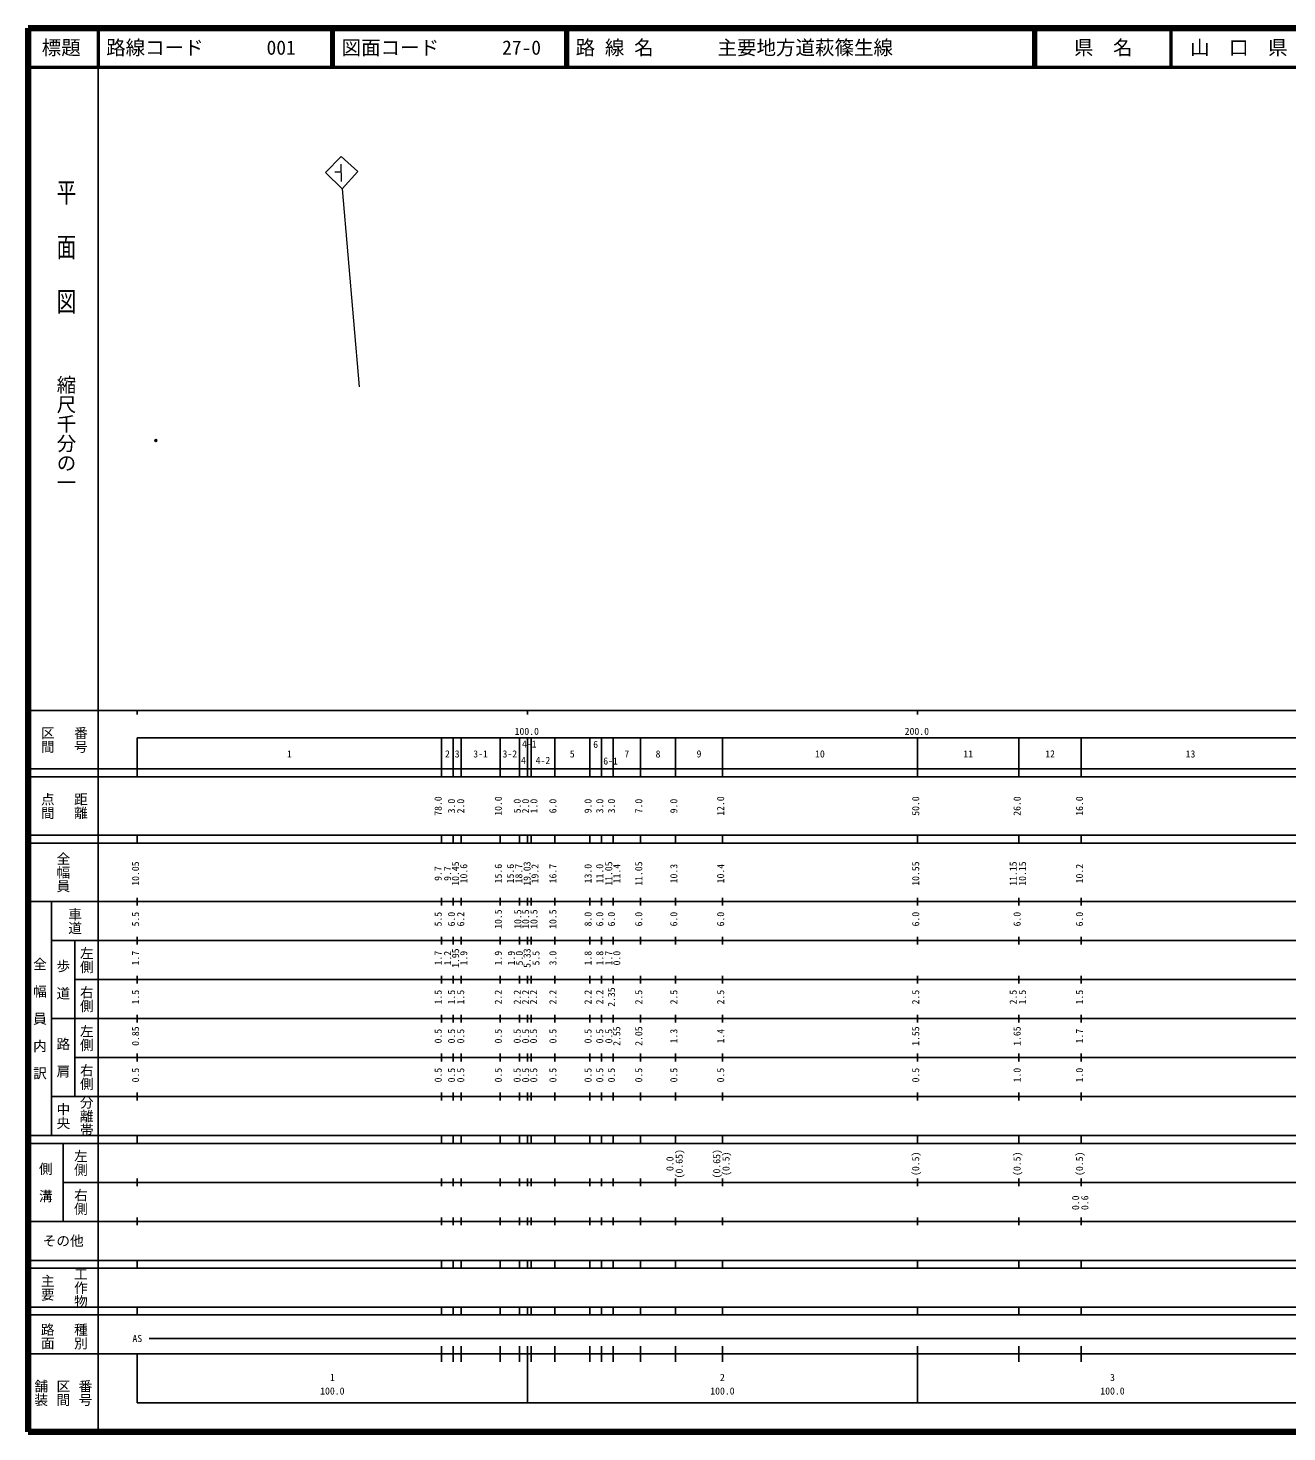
# Model space of a CAD drawing. Units: millimetres on the paper. Extents: x 40 to 680, y 20 to 380.
# Drawn here: x 40 to 362.7, y 20 to 380 of the extents above; entities that cross this region are included whole.
import ezdxf
from ezdxf.enums import TextEntityAlignment as Align

# ---------------------------------------------------------------- set-up
doc = ezdxf.new("R2010")
doc.units = ezdxf.units.MM
doc.header["$PDMODE"] = 32
doc.header["$PDSIZE"] = 0.5
doc.layers.add('M-OTRS', color=6, linetype='Continuous')
doc.layers.add('M-TTL-TXT', color=7, linetype='Continuous')
for name, color, linetype, lineweight in [('M-STR-STRC', 7, 'Continuous', 13), ('M-TTL', 2, 'Continuous', 140), ('M-TTL-BAND', 7, 'Continuous', 25), ('M-TTL-LINE', 7, 'Continuous', 50)]:
    doc.layers.add(name, color=color, linetype=linetype, lineweight=lineweight)
doc.styles.add('@ＭＳ ゴシック', font='')
doc.styles.add('ＭＳ ゴシック', font='')
doc.styles.get('@ＭＳ ゴシック').set_extended_font_data('@MS Gothic')
doc.styles.get('ＭＳ ゴシック').set_extended_font_data('MS Gothic')

msp = doc.modelspace()

# ---------------------------------------------------------------- linework, layer by layer
at = {"layer": 'M-OTRS'}
msp.add_point((72.772, 274.221), dxfattribs=at)
at = {"layer": 'M-STR-STRC'}
for p, q in [((116.272, 342.951), (120.27, 347.091)), ((120.27, 347.091), (124.505, 343.235)), ((120.554, 338.739), (116.272, 342.951)), ((120.235, 343.039), (118.626, 343.039)), ((120.211, 345.121), (120.258, 340.673)), ((124.505, 343.235), (120.554, 338.739)), ((120.554, 338.739), (124.866, 288.016))]:
    msp.add_line(p, q, dxfattribs=at)
at = {"layer": 'M-TTL'}
for p, q in [((40, 380), (40, 20)), ((680, 380), (40, 380)), ((40, 20), (680, 20))]:
    msp.add_line(p, q, dxfattribs=at)
at = {"layer": 'M-TTL-BAND'}
for p, q in [((58, 370), (58, 20)), ((40, 205), (579, 205)), ((68, 205), (68, 204)), ((168, 205), (168, 204)), ((268, 205), (268, 204)), ((68, 198), (579, 198)), ((68, 198), (68, 188)), ((146, 188), (146, 198)), ((149, 188), (149, 198)), ((151, 188), (151, 198)), ((161, 188), (161, 198)), ((166, 188), (166, 198)), ((168, 188), (168, 198)), ((169, 188), (169, 198)), ((175, 188), (175, 198)), ((184, 188), (184, 198)), ((187, 188), (187, 198)), ((190, 188), (190, 198)), ((197, 188), (197, 198)), ((206, 188), (206, 198)), ((218, 188), (218, 198)), ((268, 188), (268, 198)), ((294, 188), (294, 198)), ((310, 188), (310, 198)), ((40, 190), (579, 190)), ((40, 188), (579, 188)), ((40, 173), (579, 173)), ((68, 171), (68, 173)), ((146, 171), (146, 173)), ((149, 171), (149, 173)), ((151, 171), (151, 173)), ((161, 171), (161, 173)), ((166, 171), (166, 173)), ((168, 171), (168, 173)), ((169, 171), (169, 173)), ((175, 171), (175, 173)), ((184, 171), (184, 173)), ((187, 171), (187, 173)), ((190, 171), (190, 173)), ((197, 171), (197, 173)), ((206, 171), (206, 173)), ((218, 171), (218, 173)), ((268, 171), (268, 173)), ((294, 171), (294, 173)), ((310, 171), (310, 173)), ((40, 171), (579, 171)), ((40, 156), (579, 156)), ((46, 96), (46, 156)), ((68, 155), (68, 157)), ((146, 155), (146, 157)), ((149, 155), (149, 157)), ((151, 155), (151, 157)), ((161, 155), (161, 157)), ((166, 155), (166, 157)), ((168, 155), (168, 157)), ((169, 155), (169, 157)), ((175, 155), (175, 157)), ((184, 155), (184, 157)), ((187, 155), (187, 157)), ((190, 155), (190, 157)), ((197, 155), (197, 157)), ((206, 155), (206, 157)), ((218, 155), (218, 157)), ((268, 155), (268, 157)), ((294, 155), (294, 157)), ((310, 155), (310, 157)), ((46, 146), (579, 146)), ((52, 146), (52, 106)), ((68, 145), (68, 147)), ((146, 145), (146, 147)), ((149, 145), (149, 147)), ((151, 145), (151, 147)), ((161, 145), (161, 147)), ((166, 145), (166, 147)), ((168, 145), (168, 147)), ((169, 145), (169, 147)), ((175, 145), (175, 147)), ((184, 145), (184, 147)), ((187, 145), (187, 147)), ((190, 145), (190, 147)), ((197, 145), (197, 147)), ((206, 145), (206, 147)), ((218, 145), (218, 147)), ((268, 145), (268, 147)), ((294, 145), (294, 147)), ((310, 145), (310, 147)), ((68, 135), (68, 137)), ((146, 135), (146, 137)), ((149, 135), (149, 137)), ((151, 135), (151, 137)), ((161, 135), (161, 137)), ((166, 135), (166, 137)), ((168, 135), (168, 137)), ((169, 135), (169, 137)), ((175, 135), (175, 137)), ((184, 135), (184, 137)), ((187, 135), (187, 137)), ((190, 135), (190, 137)), ((197, 135), (197, 137)), ((206, 135), (206, 137)), ((218, 135), (218, 137)), ((268, 135), (268, 137)), ((294, 135), (294, 137)), ((310, 135), (310, 137)), ((52, 136), (579, 136)), ((46, 126), (579, 126)), ((68, 125), (68, 127)), ((146, 125), (146, 127)), ((149, 125), (149, 127)), ((151, 125), (151, 127)), ((161, 125), (161, 127)), ((166, 125), (166, 127)), ((168, 125), (168, 127)), ((169, 125), (169, 127)), ((175, 125), (175, 127)), ((184, 125), (184, 127)), ((187, 125), (187, 127)), ((190, 125), (190, 127)), ((197, 125), (197, 127)), ((206, 125), (206, 127)), ((218, 125), (218, 127)), ((268, 125), (268, 127)), ((294, 125), (294, 127)), ((310, 125), (310, 127)), ((52, 116), (579, 116)), ((68, 115), (68, 117)), ((146, 115), (146, 117)), ((149, 115), (149, 117)), ((151, 115), (151, 117)), ((161, 115), (161, 117)), ((166, 115), (166, 117)), ((168, 115), (168, 117)), ((169, 115), (169, 117)), ((175, 115), (175, 117)), ((184, 115), (184, 117)), ((187, 115), (187, 117)), ((190, 115), (190, 117)), ((197, 115), (197, 117)), ((206, 115), (206, 117)), ((218, 115), (218, 117)), ((268, 115), (268, 117)), ((294, 115), (294, 117)), ((310, 115), (310, 117)), ((46, 106), (579, 106)), ((68, 105), (68, 107)), ((146, 105), (146, 107)), ((149, 105), (149, 107)), ((151, 105), (151, 107)), ((161, 105), (161, 107)), ((166, 105), (166, 107)), ((168, 105), (168, 107)), ((169, 105), (169, 107)), ((175, 105), (175, 107)), ((184, 105), (184, 107)), ((187, 105), (187, 107)), ((190, 105), (190, 107)), ((197, 105), (197, 107)), ((206, 105), (206, 107)), ((218, 105), (218, 107)), ((268, 105), (268, 107)), ((294, 105), (294, 107)), ((310, 105), (310, 107)), ((40, 96), (579, 96)), ((40, 94), (579, 94)), ((49, 94), (49, 74)), ((68, 94), (68, 96)), ((146, 94), (146, 96)), ((149, 94), (149, 96)), ((151, 94), (151, 96)), ((161, 94), (161, 96)), ((166, 94), (166, 96)), ((168, 94), (168, 96)), ((169, 94), (169, 96)), ((175, 94), (175, 96)), ((184, 94), (184, 96)), ((187, 94), (187, 96)), ((190, 94), (190, 96)), ((197, 94), (197, 96)), ((206, 94), (206, 96)), ((218, 94), (218, 96)), ((268, 94), (268, 96)), ((294, 94), (294, 96)), ((310, 94), (310, 96)), ((49, 84), (579, 84)), ((68, 83), (68, 85)), ((146, 83), (146, 85)), ((149, 83), (149, 85)), ((151, 83), (151, 85)), ((161, 83), (161, 85)), ((166, 83), (166, 85)), ((168, 83), (168, 85)), ((169, 83), (169, 85)), ((175, 83), (175, 85)), ((184, 83), (184, 85)), ((187, 83), (187, 85)), ((190, 83), (190, 85)), ((197, 83), (197, 85)), ((206, 83), (206, 85)), ((218, 83), (218, 85)), ((268, 83), (268, 85)), ((294, 83), (294, 85)), ((310, 83), (310, 85)), ((40, 74), (579, 74)), ((68, 73), (68, 75)), ((146, 73), (146, 75)), ((149, 73), (149, 75)), ((151, 73), (151, 75)), ((161, 73), (161, 75)), ((166, 73), (166, 75)), ((168, 73), (168, 75)), ((169, 73), (169, 75)), ((175, 73), (175, 75)), ((184, 73), (184, 75)), ((187, 73), (187, 75)), ((190, 73), (190, 75)), ((197, 73), (197, 75)), ((206, 73), (206, 75)), ((218, 73), (218, 75)), ((268, 73), (268, 75)), ((294, 73), (294, 75)), ((310, 73), (310, 75)), ((40, 64), (579, 64)), ((40, 62), (579, 62)), ((68, 62), (68, 64)), ((146, 62), (146, 64)), ((149, 62), (149, 64)), ((151, 62), (151, 64)), ((161, 62), (161, 64)), ((166, 62), (166, 64)), ((168, 62), (168, 64)), ((169, 62), (169, 64)), ((175, 62), (175, 64)), ((184, 62), (184, 64)), ((187, 62), (187, 64)), ((190, 62), (190, 64)), ((197, 62), (197, 64)), ((206, 62), (206, 64)), ((218, 62), (218, 64)), ((268, 62), (268, 64)), ((294, 62), (294, 64)), ((310, 62), (310, 64)), ((40, 52), (579, 52)), ((68, 50), (68, 52)), ((146, 50), (146, 52)), ((149, 50), (149, 52)), ((151, 50), (151, 52)), ((161, 50), (161, 52)), ((166, 50), (166, 52)), ((168, 50), (168, 52)), ((169, 50), (169, 52)), ((175, 50), (175, 52)), ((184, 50), (184, 52)), ((187, 50), (187, 52)), ((190, 50), (190, 52)), ((197, 50), (197, 52)), ((206, 50), (206, 52)), ((218, 50), (218, 52)), ((268, 50), (268, 52)), ((294, 50), (294, 52)), ((310, 50), (310, 52)), ((40, 50), (579, 50)), ((71, 44), (565, 44)), ((40, 40), (579, 40)), ((68, 40), (68, 27.5)), ((146, 38), (146, 42)), ((149, 38), (149, 42)), ((151, 38), (151, 42)), ((161, 38), (161, 42)), ((166, 38), (166, 42)), ((168, 27.5), (168, 42)), ((169, 38), (169, 42)), ((175, 38), (175, 42)), ((184, 38), (184, 42)), ((187, 38), (187, 42)), ((190, 38), (190, 42)), ((197, 38), (197, 42)), ((206, 38), (206, 42)), ((218, 38), (218, 42)), ((268, 27.5), (268, 42)), ((294, 38), (294, 42)), ((310, 38), (310, 42)), ((68, 27.5), (579, 27.5))]:
    msp.add_line(p, q, dxfattribs=at)
at = {"layer": 'M-TTL-LINE'}
for p, q in [((58, 380), (58, 370)), ((117.75, 380), (117.75, 370)), ((118.25, 380), (118.25, 370)), ((177.75, 380), (177.75, 370)), ((178.25, 380), (178.25, 370)), ((297.75, 380), (297.75, 370)), ((298.25, 380), (298.25, 370)), ((333, 380), (333, 370)), ((40, 370), (680, 370))]:
    msp.add_line(p, q, dxfattribs=at)

# ---------------------------------------------------------------- texts
at = {"layer": 'M-TTL-BAND', "style": '@ＭＳ ゴシック', "width": 1.4}
msp.add_text('平  面  図', height=3.666, rotation=270, dxfattribs=at).set_placement((49.777, 306.475), align=Align.MIDDLE_RIGHT)
at = {"layer": 'M-TTL-BAND', "style": '@ＭＳ ゴシック'}
msp.add_text('縮尺千分の一', height=3.666, rotation=270, dxfattribs=at).set_placement((49.777, 261.03), align=Align.MIDDLE_RIGHT)
for s, p in [('区間', (45, 197.5)), ('番号', (53.5, 197.5)), ('点間', (45, 180.5)), ('距離', (53.5, 180.5)), ('全幅員', (49, 163.5)), ('車道', (52, 151)), ('左側', (55, 141)), ('全\u3000幅\u3000員\u3000内\u3000訳', (43, 126)), ('歩\u3000道', (49, 136)), ('右側', (55, 131)), ('左側', (55, 121)), ('路\u3000肩', (49, 116)), ('右側', (55, 111)), ('分離帯', (55, 101)), ('中央', (49, 101)), ('左側', (53.5, 89)), ('側\u3000溝', (44.5, 84)), ('右側', (53.5, 79)), ('工作物', (53.5, 57)), ('主要', (45, 57)), ('路面', (45, 44.5)), ('種別', (53.5, 44.5)), ('舗装', (43.333, 30)), ('区間', (49, 30)), ('番号', (54.667, 30))]:
    msp.add_text(s, height=2.566, rotation=270, dxfattribs=at).set_placement(p, align=Align.MIDDLE_CENTER)
at = {"layer": 'M-TTL-BAND', "style": 'ＭＳ ゴシック'}
for s, p in [('100.0', (167.844, 198.195)), ('200.0', (267.844, 198.195)), ('1', (107, 192.405)), ('2', (147.5, 192.405)), ('3', (150, 192.405)), ('3-1', (156, 192.405)), ('3-2', (163.5, 192.405)), ('4-1', (168.5, 194.952)), ('5', (179.5, 192.405)), ('6', (185.5, 194.87)), ('7', (193.5, 192.405)), ('8', (201.5, 192.405)), ('9', (212, 192.405)), ('10', (243, 192.405)), ('11', (281, 192.405)), ('12', (302, 192.405)), ('13', (338, 192.405)), ('4', (167, 190.744)), ('4-2', (172, 190.744)), ('6-1', (189.322, 190.593)), ('AS', (68, 42.5)), ('1', (118, 32.523)), ('2', (218, 32.523)), ('3', (318, 32.523)), ('100.0', (118, 29.033)), ('100.0', (218, 29.033)), ('100.0', (318, 29.033))]:
    msp.add_text(s, height=1.833, dxfattribs=at).set_placement(p, align=Align.BOTTOM_CENTER)
for s, p in [('78.0', (146.582, 180.5)), ('3.0', (150, 180.5)), ('2.0', (152.356, 180.5)), ('10.0', (162, 180.5)), ('5.0', (166.861, 180.5)), ('2.0', (169, 180.5)), ('1.0', (171.131, 180.5)), ('6.0', (176, 180.5)), ('9.0', (185, 180.5)), ('3.0', (188, 180.5)), ('3.0', (191, 180.5)), ('7.0', (198, 180.5)), ('9.0', (207, 180.5)), ('12.0', (219, 180.5)), ('50.0', (269, 180.5)), ('26.0', (295, 180.5)), ('16.0', (311, 180.5)), ('10.05', (69, 163.174)), ('10.45', (151.014, 163.174)), ('19.03', (169.364, 163.174)), ('11.05', (190.312, 163.174)), ('11.05', (198, 163.174)), ('10.55', (269, 163.174)), ('11.15', (294, 163.174)), ('10.15', (296.37, 163.174)), ('9.7', (146.582, 163.174)), ('9.7', (149, 163.174)), ('10.6', (153.144, 163.174)), ('15.6', (162, 163.174)), ('15.6', (165.096, 163.174)), ('18.7', (167.263, 163.174)), ('19.2', (171.396, 163.174)), ('16.7', (176, 163.174)), ('13.0', (185, 163.174)), ('11.0', (188, 163.174)), ('11.4', (192.37, 163.174)), ('10.3', (207, 163.174)), ('10.4', (219, 163.174)), ('10.2', (311, 163.174)), ('5.5', (69, 151.5)), ('5.5', (146.582, 151.5)), ('6.0', (150, 151.5)), ('6.2', (152.356, 151.5)), ('10.5', (162, 151.5)), ('10.5', (167, 151.5)), ('10.5', (169, 151.5)), ('10.5', (171.138, 151.5)), ('10.5', (176, 151.5)), ('8.0', (185, 151.5)), ('6.0', (188, 151.5)), ('6.0', (191, 151.5)), ('6.0', (198, 151.5)), ('6.0', (207, 151.5)), ('6.0', (219, 151.5)), ('6.0', (269, 151.5)), ('6.0', (295, 151.5)), ('6.0', (311, 151.5)), ('1.7', (69, 141.5)), ('1.7', (146.582, 141.5)), ('1.2', (149, 141.5)), ('1.95', (151.045, 141.5)), ('1.9', (153.136, 141.5)), ('1.9', (162, 141.5)), ('1.9', (165.348, 141.5)), ('5.0', (167.388, 141.5)), ('5.33', (169.365, 141.5)), ('5.5', (171.658, 141.5)), ('3.0', (176, 141.5)), ('1.8', (185, 141.5)), ('1.8', (188, 141.5)), ('1.7', (190.312, 141.5)), ('0.0', (192.37, 141.5)), ('1.5', (69, 131.5)), ('1.5', (146.582, 131.5)), ('1.5', (150, 131.5)), ('1.5', (152.356, 131.5)), ('2.2', (162, 131.5)), ('2.2', (166.864, 131.5)), ('2.2', (169, 131.5)), ('2.2', (171.012, 131.5)), ('2.2', (176, 131.5)), ('2.2', (185, 131.5)), ('2.2', (188, 131.5)), ('2.35', (191, 131.5)), ('2.5', (198, 131.5)), ('2.5', (207, 131.5)), ('2.5', (219, 131.5)), ('2.5', (269, 131.5)), ('2.5', (294, 131.5)), ('1.5', (296.37, 131.5)), ('1.5', (311, 131.5)), ('0.85', (69, 121.5)), ('0.5', (146.582, 121.5)), ('0.5', (150, 121.5)), ('0.5', (152.356, 121.5)), ('0.5', (162, 121.5)), ('0.5', (166.827, 121.5)), ('0.5', (169, 121.5)), ('0.5', (171.012, 121.5)), ('0.5', (176, 121.5)), ('0.5', (185, 121.5)), ('0.5', (188, 121.5)), ('0.5', (190.327, 121.5)), ('2.55', (192.37, 121.5)), ('2.05', (198, 121.5)), ('1.3', (207, 121.5)), ('1.4', (219, 121.5)), ('1.55', (269, 121.5)), ('1.65', (295, 121.5)), ('1.7', (311, 121.5)), ('0.5', (69, 111.5)), ('0.5', (146.582, 111.5)), ('0.5', (150, 111.5)), ('0.5', (152.356, 111.5)), ('0.5', (162, 111.5)), ('0.5', (166.814, 111.5)), ('0.5', (169, 111.5)), ('0.5', (171.086, 111.5)), ('0.5', (176, 111.5)), ('0.5', (185, 111.5)), ('0.5', (188, 111.5)), ('0.5', (191, 111.5)), ('0.5', (198, 111.5)), ('0.5', (207, 111.5)), ('0.5', (219, 111.5)), ('0.5', (269, 111.5)), ('1.0', (295, 111.5)), ('1.0', (311, 111.5)), ('0.0', (206, 88.764)), ('(0.65)', (208.37, 88.764)), ('(0.65)', (218, 88.764)), ('(0.5)', (220.37, 88.764)), ('(0.5)', (269, 88.764)), ('(0.5)', (295, 88.764)), ('(0.5)', (311, 88.764)), ('0.0', (310, 78.764)), ('0.6', (312.37, 78.764))]:
    msp.add_text(s, height=1.833, rotation=90, dxfattribs=at).set_placement(p, align=Align.BOTTOM_CENTER)
msp.add_text('その他', height=2.566, dxfattribs=at).set_placement((49, 69), align=Align.MIDDLE_CENTER)
at = {"layer": 'M-TTL-TXT', "style": 'ＭＳ ゴシック'}
for s, p in [('標題', (48.5, 375)), ('県\u3000名', (315.625, 375)), ('山\u3000口\u3000県', (350.375, 375))]:
    msp.add_text(s, height=3.666, dxfattribs=at).set_placement(p, align=Align.MIDDLE_CENTER)
for s, p in [('路線コード', (60, 375)), ('001', (101.142, 375)), ('図面コード', (120.38, 375)), ('27-0', (161.521, 375)), ('路 線 名', (180.38, 375)), ('主要地方道萩篠生線', (216.734, 375))]:
    msp.add_text(s, height=3.666, dxfattribs=at).set_placement(p, align=Align.MIDDLE_LEFT)

doc.saveas('drawing.dxf')
